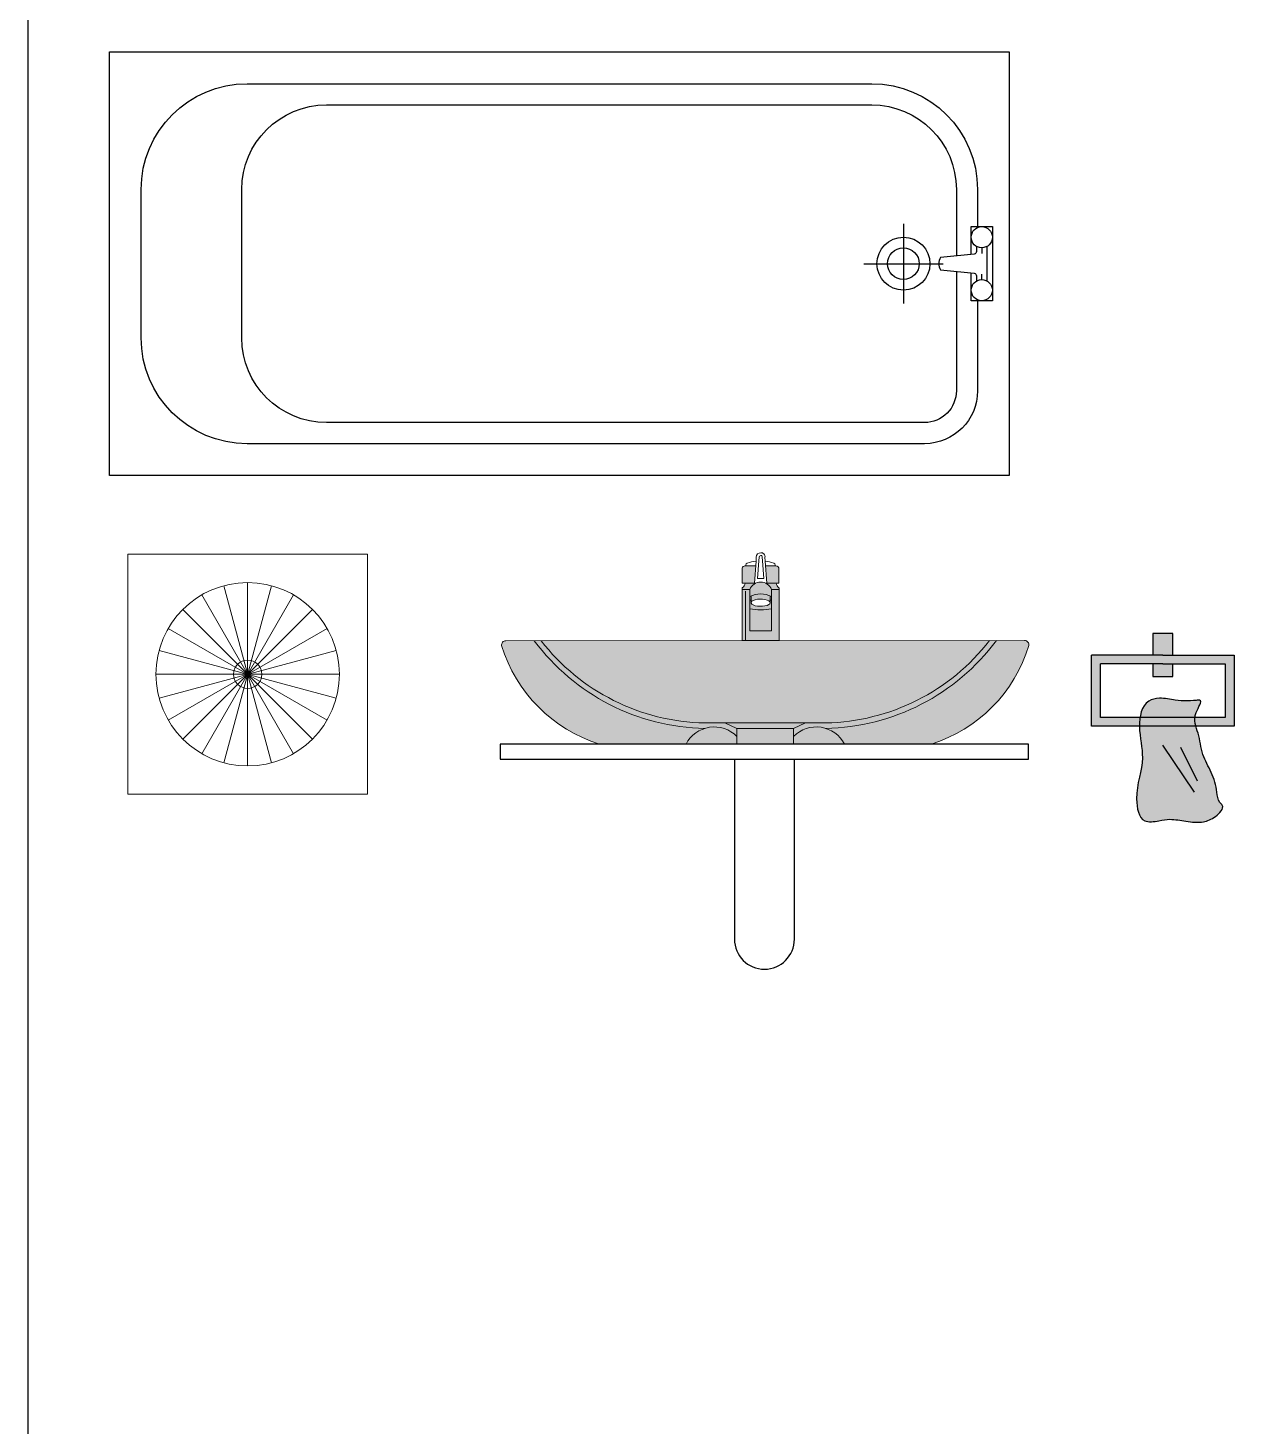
# Model space of a CAD drawing. Header units: inches. Extents: x -10949 to -5554, y -8625 to -6596.
# Drawn here: x -6131.8 to -6051.4, y -7713.1 to -7619.9 of the extents above; entities that cross this region are included whole.
import ezdxf

# ---------------------------------------------------------------- set-up
doc = ezdxf.new("R2010")
doc.units = ezdxf.units.IN
for name, color, linetype in [('.', 30, 'Continuous'), ('A-Flor-Pfix', 140, 'Continuous'), ('dwgmodels.com', 250, 'Continuous')]:
    doc.layers.add(name, color=color, linetype=linetype)
doc.layers.add('OUTLINE', color=7, linetype='Continuous', lineweight=5)
pattern_1 = [(0, (0, 0), (0, 6.985), [5.08, -1.905]), (90, (0, 0), (-6.985, 4.277078946022131e-16), [5.08, -1.905])]

# ---------------------------------------------------------------- blocks, each defined once
blk = doc.blocks.new('ERHER')
at = {"layer": 'A-Flor-Pfix', "color": 18, "linetype": 'Continuous', "true_color": 0x000000}
for p, q in [((4253.565321293563, 746.2546306231925), (4253.565321293563, 740.9605129761298)), ((4250.918262469991, 743.6075717996612), (4256.212380117063, 743.6075717996612))]:
    blk.add_line(p, q, dxfattribs=at)
blk.add_lwpolyline([(4200.624144822956, 729.4899247408398), (4200.624144822956, 757.7252188584825), (4260.624144822956, 757.7252188584825), (4260.624144822956, 729.4899247408398)], close=True, dxfattribs=at)
for points in [[(4202.741791881759, 738.6663953290764), (4202.741791881759, 748.5487482702459, -0.4142135623730932), (4209.800615411206, 755.6075717996566), (4251.447674234705, 755.6075717996566, -0.4142135623730971), (4258.506497764116, 748.5487482702459), (4258.506497764116, 746.0781600349512, -0.4142135623730989)], [(4209.447674234705, 738.6663953290764), (4209.447674234705, 748.5487482702459, -0.4142135623731034), (4215.094733058259, 754.1958070937726), (4251.447674234705, 754.1958070937726, -0.4142135623730877), (4257.094733058259, 748.5487482702459), (4257.094733058259, 744.1310027776475, -0.4142135623731033)], [(4258.43590952886, 744.7609656322869), (4258.43590952886, 744.4226671350633, -0.3858324810878963), (4258.276681101402, 744.2470408944205), (4256.040020561481, 744.0274560502265, 0.2703142702328672), (4256.040020561481, 743.1876875490958), (4258.276681101402, 742.9681027049064, -0.3858324810877332), (4258.43590952886, 742.7924764642545), (4258.43590952886, 742.4541779670354)], [(4258.43590952886, 744.7609656322869), (4258.43590952886, 744.4226671350633, -0.3858324810878963), (4258.276681101402, 744.2470408944205), (4256.040020561481, 744.0274560502265, 0.2703142702328672), (4256.040020561481, 743.1876875490958), (4258.276681101402, 742.9681027049064, -0.3858324810877332), (4258.43590952886, 742.7924764642545), (4258.43590952886, 742.4541779670354)], [(4257.094733058259, 743.0841408216656), (4257.094733058259, 735.1369835643666, -0.4142135623731033), (4254.977085999401, 733.0193365055452), (4215.094733058259, 733.0193365055452, -0.4142135623730877), (4209.447674234705, 738.6663953290764)], [(4258.506497764116, 741.1369835643666), (4258.506497764116, 735.1369835643666, -0.4142135623730989), (4254.977085999401, 731.6075717996612), (4209.800615411206, 731.6075717996612, -0.4142135623730916), (4202.741791881759, 738.6663953290764)]]:
    blk.add_lwpolyline(points, format="xyb", dxfattribs=at)
for points in [[(4258.082968352359, 744.2280230850296), (4258.082968352359, 746.0781600349512), (4258.788850705324, 746.0781600349512), (4259.494733058271, 746.0781600349512), (4259.494733058271, 743.6075717996612), (4259.494733058271, 741.1369835643666), (4258.788850705324, 741.1369835643666), (4258.082968352359, 741.1369835643666), (4258.082968352359, 742.9871205142973)], [(4258.082968352359, 744.2280230850296), (4258.082968352359, 746.0781600349512), (4258.788850705324, 746.0781600349512), (4259.494733058271, 746.0781600349512), (4259.494733058271, 743.6075717996612), (4259.494733058271, 741.1369835643666), (4258.788850705324, 741.1369835643666), (4258.082968352359, 741.1369835643666), (4258.082968352359, 742.9871205142973)], [(4259.14179188177, 742.4541779670354), (4259.14179188177, 744.7609656322869)], [(4259.14179188177, 742.4541779670354), (4259.14179188177, 744.7609656322869)], [(4258.788850705324, 744.6663953290719), (4258.788850705324, 744.2973233045798)], [(4258.788850705324, 744.6663953290719), (4258.788850705324, 744.2973233045798)], [(4258.788850705324, 742.5487482702459), (4258.788850705324, 742.9178202947335)], [(4258.788850705324, 742.5487482702459), (4258.788850705324, 742.9178202947335)]]:
    blk.add_lwpolyline(points, dxfattribs=at)
for centre, radius in [((4258.788850705324, 745.3722776820139), 0.7058823529410173), ((4258.788850705324, 745.3722776820139), 0.7058823529410173), ((4253.565321293563, 743.6075717996612), 1.764705882352543), ((4253.565321293563, 743.6075717996612), 1.058823529411526), ((4258.788850705324, 741.8428659173085), 0.7058823529410173), ((4258.788850705324, 741.8428659173085), 0.7058823529410173)]:
    blk.add_circle(centre, radius, dxfattribs=at)
blk = doc.blocks.new('dfghfdh')
at = {"layer": '.', "true_color": 0xf0b00f, "transparency": 33554687}
h = blk.add_hatch(color=40, dxfattribs=at)
h.dxf.hatch_style = 1
h.paths.add_polyline_path([(5013.550301124501, 22535.67162535501), (5009.550301124501, 22535.67162535501), (5005.550301124501, 22535.67162535501), (5005.550301124501, 22531.67162535501), (5013.550301124501, 22531.67162535501)])
h.paths.add_polyline_path([(5009.550301124501, 22535.17162535501), (5013.050301124501, 22535.17162535501), (5013.050301124501, 22532.17162535501), (5006.050301124501, 22532.171625355), (5006.050301124501, 22535.17162535501)], flags=16)
h.paths.add_polyline_path([(5010.113792070366, 22536.88449694149), (5008.986805126282, 22536.88449694149), (5008.986805126282, 22535.67162535501), (5009.550301124501, 22535.67162535501), (5010.113792070366, 22535.67162535501)])
h.paths.add_polyline_path([(5010.113792070366, 22535.17162535501), (5009.550301124501, 22535.17162535501), (5008.986805126282, 22535.17162535501), (5008.986805126282, 22534.45873100508), (5010.113792070366, 22534.45873100508)], flags=0)
h = blk.add_hatch(color=40, dxfattribs=at)
h.dxf.hatch_style = 1
h.paths.add_polyline_path([(5010.113792070366, 22535.17162535501), (5009.550301124501, 22535.17162535501), (5008.986805126282, 22535.17162535501), (5008.986805126282, 22534.45873100508), (5010.113792070366, 22534.45873100508)])
at = {"color": 18, "true_color": 0x000000}
for p, q in [((5009.550301124501, 22535.67162535501), (5005.550301124501, 22535.67162535501)), ((5005.550301124501, 22535.67162535501), (5005.550301124501, 22531.67162535501)), ((5009.550301124501, 22535.17162535501), (5006.050301124501, 22535.17162535501)), ((5006.050301124501, 22535.17162535501), (5006.050301124501, 22532.171625355)), ((5009.550301124501, 22535.67162535501), (5013.550301124501, 22535.67162535501)), ((5009.550301124501, 22535.17162535501), (5013.050301124501, 22535.17162535501)), ((5013.050301124501, 22532.171625355), (5013.050301124501, 22535.17162535501)), ((5013.550301124501, 22531.67162535501), (5013.550301124501, 22535.67162535501)), ((5006.050301124501, 22532.171625355), (5013.050301124501, 22532.17162535501)), ((5005.550301124501, 22531.67162535501), (5013.550301124501, 22531.67162535501))]:
    blk.add_line(p, q, dxfattribs=at)
for points in [[(5008.986805126282, 22535.67162535501), (5008.986805126282, 22536.88449694149), (5010.113792070366, 22536.88449694149), (5010.113792070366, 22535.67162535501)], [(5010.113792070366, 22535.17162535501), (5010.113792070366, 22534.45873100508), (5008.986805126282, 22534.45873100508), (5008.986805126282, 22535.17162535501)]]:
    blk.add_lwpolyline(points, dxfattribs=at)
blk = doc.blocks.new('rdtdryrt')
at = {"layer": '.', "transparency": 33554687}
h = blk.add_hatch(color=7, dxfattribs=at)
h.dxf.hatch_style = 1
edge = h.paths.add_edge_path()
edge.add_spline(control_points=[(4991.760243560748, 22528.40199996948), (4991.716235571981, 22528.40287244692), (4991.425581986323, 22528.40863478017), (4992.114683971997, 22527.48547710192), (4991.634245867199, 22526.67388730597), (4991.557282645823, 22525.52304967451), (4990.975998051937, 22524.56778297061), (4990.71001404423, 22523.71209983841), (4990.678863252657, 22523.05548584081), (4990.26518412625, 22522.71141190481), (4990.817952530429, 22522.14546706379), (4991.481239623966, 22521.88005204514), (4992.34529077933, 22521.9505822947), (4993.129406305439, 22522.12675058221), (4993.83158362977, 22521.9910251999), (4994.818140481604, 22521.83227527719), (4995.158504196483, 22523.63154539444), (4994.45713175564, 22525.1530764498), (4994.957834516046, 22526.85369618695), (4994.682675914122, 22528.33392325671), (4993.673312383491, 22528.55937958206), (4992.791413463514, 22528.32061308988), (4992.07296632089, 22528.36752961022), (4991.641433390767, 22528.39570986495)], knot_values=[0, 0, 0, 0, 0.1189765603209441, 0.7857883269549613, 1.895066677256084, 3.054108761537747, 4.10008526763424, 5.197283441190531, 5.758210479626556, 5.959023382707282, 6.650905228458795, 7.352689659660356, 8.278440842487136, 9.132893194262445, 9.72864670614021, 10.47416868921377, 11.70988070824832, 13.91455828976165, 15.59128318579285, 17.01319181306411, 17.59945888277218, 18.45391123449321, 19.73904912911479, 19.73904912911479, 19.73904912911479, 19.73904912911479], degree=3, periodic=0)
at = {"color": 18, "true_color": 0x000000}
for p, q in [((4993.609611426051, 22526.01953038031), (4991.92638845984, 22523.52272889128)), ((4991.742256363716, 22524.10086349806), (4992.636409396109, 22525.88817819765))]:
    blk.add_line(p, q, dxfattribs=at)
blk.add_spline([(4991.641433390766, 22528.39570986495), (4992.926571285388, 22528.39570986495), (4993.774809630508, 22528.4985715742), (4994.340459643085, 22528.34446401341), (4994.828480699951, 22527.00892682098), (4994.674642830424, 22525.33927407658), (4994.982791916736, 22523.15623780134), (4994.545892367291, 22522.00033859393), (4993.800370384219, 22522.00033859393), (4993.209632965306, 22522.07748487583), (4992.361394620129, 22521.97462316661), (4991.436000666559, 22521.94890773932), (4990.793668392907, 22522.23159243664), (4990.433451104538, 22522.82230725247), (4990.562201567671, 22522.97641481324), (4990.716512784456, 22523.51569877446), (4991.024661870826, 22524.56873627266), (4991.46156142027, 22525.51909706468), (4991.718588999159, 22526.64928084479), (4991.821778708581, 22527.75374919758), (4991.641433390766, 22528.39570986496), (4991.760243560747, 22528.40199996948)], degree=3, dxfattribs=at)
blk = doc.blocks.new('YY5')
at = {"true_color": 0xc7c8ca}
h = blk.add_hatch(dxfattribs=at)
h.set_pattern_fill('ANGLE', color=9)
h.set_pattern_definition(pattern_1)
h.paths.add_polyline_path([(-1859.642487475081, 704.2780352585988), (-1859.659903662569, 704.5440537511106, 0.4142135638380181), (-1859.961262066613, 704.8454121566614, 0.4750915465852333), (-1860.238658159414, 704.5424849440045), (-1860.255971637265, 704.2780352585988), (-1860.358939663625, 702.8046562630534), (-1860.303982458977, 702.8046562630534, -0.2401376567678492), (-1859.594476653278, 702.8046562630534), (-1859.539519448721, 702.8046562630534)])
h.paths.add_polyline_path([(-1859.73768250441, 703.1189723709844), (-1860.166789239599, 703.1189723709844), (-1860.064194345845, 704.2927789711155), (-1860.0468932154, 704.542393748944, -0.596401771601865), (-1859.961262066613, 704.6536348652347, -0.4142135623730957), (-1859.851680953996, 704.5440537526179), (-1859.8342647665, 704.2927789711155)], flags=16)
h.paths.add_polyline_path([(-1859.052340827863, 704.1448605161991, 0.05658871760532752), (-1859.642536498954, 704.2787840594943), (-1859.642487475081, 704.2780352585988), (-1859.620299651487, 703.9605476423419), (-1858.953459701674, 703.9605476423419), (-1858.953459701674, 704.005560696109, 0.3188407789894711)])
h.paths.add_polyline_path([(-1860.278159460858, 703.9605476423419), (-1860.920934389733, 703.9605476423419), (-1860.970121256937, 703.9605476423419, 0.4142135623730951), (-1861.166868725752, 703.7638001735269), (-1861.166868725843, 702.8046562630534), (-1860.988138020402, 702.8046562630534), (-1860.976105509841, 702.8046562630534), (-1860.358939663625, 702.8046562630534)])
h.paths.add_polyline_path([(-1859.80692836094, 703.9605476423419), (-1860.093232551861, 703.9605476423419), (-1860.166789239599, 703.1189723709844), (-1859.73768250441, 703.1189723709844)], flags=0)
h.paths.add_polyline_path([(-1860.256114484316, 704.2759912469623, 0.05430589399828516), (-1860.822053263572, 704.144860516018, 0.3188407787352452), (-1860.920934389824, 704.005560696109), (-1860.920934389733, 703.9605476423419), (-1860.278159460858, 703.9605476423419)])
h.paths.add_polyline_path([(-1859.83428652461, 704.2930434069696, 0.00959450305220591), (-1859.937197045749, 704.2950183393892, 0.01184815826980783), (-1860.064261823298, 704.2920069494639), (-1860.093232551861, 703.9605476423419), (-1859.80692836094, 703.9605476423419)], flags=0)
h = blk.add_hatch(dxfattribs=at)
h.set_pattern_fill('ANGLE', color=9)
h.set_pattern_definition(pattern_1)
h.paths.add_polyline_path([(-1858.717681725969, 703.826196685556, 0.3225573074183268), (-1858.90427283447, 703.9605476423419), (-1858.953459701674, 703.9605476423419), (-1859.620299651487, 703.9605476423419), (-1859.539519448721, 702.8046562630534), (-1858.922353602505, 702.8046562630534), (-1858.707525365655, 702.8046562630534)])
h = blk.add_hatch(dxfattribs=at)
h.set_pattern_fill('ANGLE', color=9)
h.set_pattern_definition(pattern_1)
h.paths.add_polyline_path([(-1858.719557876124, 702.3983922901664), (-1858.830228327241, 702.3983922901664), (-1859.223723264872, 702.3983922901664), (-1859.223723264872, 699.6280301683554), (-1860.674735847474, 699.6280301683554), (-1860.674735847474, 702.3983922901664), (-1861.178901236221, 702.3983922901664), (-1861.178901236221, 698.9807330560587), (-1858.719557876124, 698.9799050195045)])
h.paths.add_polyline_path([(-1858.922353602466, 702.8046562630534), (-1858.934386112974, 702.8046562630534), (-1859.594476653278, 702.8046562630534, -0.1818234818247197), (-1859.223723264809, 702.3983922901664), (-1858.830228327241, 702.3983922901664), (-1858.719557876124, 702.3983922901664), (-1858.71955787607, 702.4888255701228, 0.2497289786340788), (-1858.726080932379, 702.5010713433682, -0.2052993842215004)])
h.paths.add_polyline_path([(-1860.303982458977, 702.8046562630534), (-1860.97610550988, 702.8046562630534, -0.2052993842488782), (-1861.172378179904, 702.5010713432748, 0.2497289775558368), (-1861.178901236276, 702.4888255701228), (-1861.178901236221, 702.3983922901664), (-1860.674735847445, 702.3983922901664, -0.1818234818247197)])
h.paths.add_polyline_path([(-1859.223723264872, 701.7058278184174, -0.01639121819609175), (-1859.318034065314, 701.6597288689486), (-1859.318034065314, 701.5108559250826), (-1859.323913054177, 701.4776782348308), (-1859.370289918462, 701.413783493015), (-1859.459604087271, 701.3570881688752), (-1859.585231537229, 701.3117970961289), (-1859.737855055041, 701.281269305802), (-1859.906155252571, 701.2677689045659), (-1860.077650074209, 701.2722971560213), (-1860.239620533421, 701.2945182194394), (-1860.380054022396, 701.3327840613402), (-1860.488535231678, 701.3842566789759), (-1860.557018606039, 701.4451185827869), (-1860.580425047031, 701.5108559250826), (-1860.580425047031, 701.6597288689486, -0.01639121819609179), (-1860.674735847474, 701.7058278184174), (-1860.674735847474, 701.1066110975343, 0.1013955554709312), (-1859.223723264872, 701.1066110975155)], flags=17)
h.paths.add_polyline_path([(-1859.223723264872, 702.3983922903224, 0.6773938552425238), (-1860.674735847474, 702.3983922900935), (-1860.674735847474, 701.9139556735453, -0.1185726909845305), (-1859.949229556173, 702.1002764714706, -0.1185726909845346), (-1859.223723264872, 701.9139556735453)])
h = blk.add_hatch(dxfattribs=at)
h.set_pattern_fill('ANGLE', color=9)
h.set_pattern_definition(pattern_1)
h.paths.add_polyline_path([(-1859.949229556173, 702.1002764714706, 0.1019832631306679), (-1860.580425047031, 701.9600546230142), (-1860.580425047031, 701.5108559250826), (-1860.557018606039, 701.5765932670118), (-1860.488535231678, 701.6374551711892), (-1860.380054022396, 701.6889277884585), (-1860.239620533421, 701.7271936299929), (-1860.077650074209, 701.7494146941439), (-1859.906155252571, 701.753942945233), (-1859.737855055041, 701.7404425443633), (-1859.585231537229, 701.7099147540364), (-1859.459604087271, 701.66462368129), (-1859.370289918462, 701.6079283567838), (-1859.323913054177, 701.5440336149679), (-1859.323913054177, 701.4776782348308), (-1859.370289918462, 701.413783493015), (-1859.459604087271, 701.3570881688752), (-1859.585231537229, 701.3117970961289), (-1859.737855055041, 701.281269305802), (-1859.906155252571, 701.2677689045659), (-1860.077650074209, 701.2722971560213), (-1860.239620533421, 701.2945182194394), (-1860.380054022396, 701.3327840613402), (-1860.488535231678, 701.3842566789759), (-1860.557018606039, 701.4451185827869), (-1860.580425047031, 701.5108559250826), (-1860.580425047031, 701.6597288689486, -0.01639121819609181), (-1860.674735847474, 701.7058278184174), (-1860.674735847474, 701.1066110975343, 0.1013955554709312), (-1859.223723264872, 701.1066110975155), (-1859.223723264872, 701.7058278184174, -0.01639121819609175), (-1859.318034065314, 701.6597288689486), (-1859.318034065314, 701.9600546230142, 0.1019832631306698)])
h = blk.add_hatch(dxfattribs=at)
h.set_pattern_fill('ANGLE', color=9)
h.set_pattern_definition(pattern_1)
h.paths.add_polyline_path([(-1859.223723264872, 701.9139556735453, 0.01639121819611743), (-1859.318034065314, 701.9600546230142), (-1859.318034065314, 701.6597288689486, 0.01639121819609176), (-1859.223723264872, 701.7058278184174)])
h.paths.add_polyline_path([(-1860.580425047031, 701.9600546230142, 0.01639121819611744), (-1860.674735847474, 701.9139556735453), (-1860.674735847474, 701.7058278184174, 0.01639121819609175), (-1860.580425047031, 701.6597288689486)])
h = blk.add_hatch(dxfattribs=at)
h.set_pattern_fill('ANGLE', color=9)
h.set_pattern_definition(pattern_1)
h.paths.add_polyline_path([(-1859.223723264872, 701.1066110975155, -0.1013955554709313), (-1860.674735847474, 701.1066110975343), (-1860.674735847474, 699.6280301683554), (-1859.223723264872, 699.6280301683554)])
at = {"true_color": 0x7aafdf}
h = blk.add_hatch(dxfattribs=at)
h.set_pattern_fill('ANGLE', color=143)
h.set_pattern_definition(pattern_1)
h.paths.add_polyline_path([(-1859.323913054177, 701.5440336149679), (-1859.370289918462, 701.6079283567838), (-1859.459604087271, 701.66462368129), (-1859.585231537229, 701.7099147540364), (-1859.737855055041, 701.7404425443633), (-1859.906155252571, 701.753942945233), (-1860.077650074209, 701.7494146941439), (-1860.239620533421, 701.7271936299929), (-1860.380054022396, 701.6889277884585), (-1860.488535231678, 701.6374551711892), (-1860.557018606039, 701.5765932670118), (-1860.580425047031, 701.5108559250826), (-1860.557018606039, 701.4451185827869), (-1860.488535231678, 701.3842566789759), (-1860.380054022396, 701.3327840613402), (-1860.239620533421, 701.2945182194394), (-1860.077650074209, 701.2722971560213), (-1859.906155252571, 701.2677689045659), (-1859.737855055041, 701.281269305802), (-1859.585231537229, 701.3117970961289), (-1859.459604087271, 701.3570881688752), (-1859.370289918462, 701.413783493015), (-1859.323913054177, 701.4776782348308)])
at = {"color": 18, "true_color": 0x000000}
for p, q in [((-1861.166868725843, 703.7638001735269), (-1861.166868725843, 702.8046562630534)), ((-1860.970121256937, 703.9605476423419), (-1860.920934389733, 703.9605476423419)), ((-1860.920934389733, 703.9605476423419), (-1860.920934389733, 704.005560696109)), ((-1860.920934389733, 703.9605476423419), (-1860.278159460873, 703.9605476423419)), ((-1860.358939663625, 702.8046562630534), (-1860.255971637265, 704.2780352585988)), ((-1860.255971637265, 704.2780352585988), (-1860.238555449769, 704.5440537526179)), ((-1860.166789239599, 703.1189723709844), (-1860.064194345845, 704.2927789711155)), ((-1860.064194345845, 704.2927789711155), (-1860.04677815835, 704.5440537526179)), ((-1859.8342647665, 704.2927789711155), (-1859.851680953996, 704.5440537526179)), ((-1859.73768250441, 703.1189723709844), (-1859.8342647665, 704.2927789711155)), ((-1859.642487475081, 704.2780352585988), (-1859.659903662668, 704.5440537526179)), ((-1859.539519448721, 702.8046562630534), (-1859.642487475081, 704.2780352585988)), ((-1859.620299651487, 703.9605476423419), (-1858.953459701674, 703.9605476423419)), ((-1858.953459701674, 703.9605476423419), (-1858.953459701674, 704.005560696109)), ((-1858.953459701674, 703.9605476423419), (-1858.90427283447, 703.9605476423419)), ((-1858.717681725969, 703.826196685556), (-1858.707525365655, 702.8046562630534)), ((-1861.166868725843, 702.8046562630534), (-1860.976105509841, 702.8046562630534)), ((-1861.166868725843, 702.8046562630534), (-1860.988138020402, 702.8046562630534)), ((-1860.988138020402, 702.8046562630534), (-1860.303982459163, 702.8046562630534)), ((-1859.73768250441, 703.1189723709844), (-1860.166789239599, 703.1189723709844)), ((-1859.594476653182, 702.8046562630534), (-1858.922353602505, 702.8046562630534)), ((-1858.934386112974, 702.8046562630534), (-1858.707525365655, 702.8046562630534)), ((-1858.922353602505, 702.8046562630534), (-1858.707525365655, 702.8046562630534)), ((-1861.178901236221, 702.4888255701227), (-1861.178901236221, 702.3983922901664)), ((-1860.674735847474, 702.3983922901664), (-1861.178901236221, 702.3983922901664)), ((-1861.178901236221, 702.3983922901664), (-1861.178901236221, 698.9799050195045)), ((-1860.674735847474, 702.3983922901664), (-1860.674735847474, 699.6280301683554)), ((-1860.580425047031, 701.5108559250826), (-1860.580425047031, 701.9600546229985)), ((-1859.318034065314, 701.5108559250826), (-1859.318034065314, 701.9600546229985)), ((-1859.223723264872, 702.3983922901664), (-1859.223723264872, 699.6280301683554)), ((-1858.719557876124, 702.3983922901664), (-1859.223723264872, 702.3983922901664)), ((-1858.830228327241, 702.3983922901664), (-1858.719557876124, 702.3983922901664)), ((-1858.719557876124, 702.4888255701227), (-1858.719557876124, 702.3983922901664)), ((-1858.719557876124, 702.3983922901664), (-1858.719557876124, 698.9799050195045)), ((-1860.674735847474, 701.2672008885116), (-1860.674735847474, 701.7545109616535)), ((-1859.223723264872, 699.6280301683554), (-1860.674735847474, 699.6280301683554))]:
    blk.add_line(p, q, dxfattribs=at)
blk.add_line((-1858.719557876124, 698.9799050195045), (-1861.178901236221, 698.9807330560587))
blk.add_polyline3d([(-1860.580425047031, 701.5108559250826, 0), (-1860.557018606039, 701.4451185827869, 0), (-1860.488535231678, 701.3842566789759, 0), (-1860.380054022396, 701.3327840613402, 0), (-1860.239620533421, 701.2945182194394, 0), (-1860.077650074209, 701.2722971560213, 0), (-1859.906155252571, 701.2677689045659, 0), (-1859.737855055041, 701.281269305802, 0), (-1859.585231537229, 701.3117970961289, 0), (-1859.459604087271, 701.3570881688752, 0), (-1859.370289918462, 701.413783493015, 0), (-1859.323913054177, 701.4776782348308, 0), (-1859.323913054177, 701.5440336149679, 0), (-1859.370289918462, 701.6079283567838, 0), (-1859.459604087271, 701.66462368129, 0), (-1859.585231537229, 701.7099147540364, 0), (-1859.737855055041, 701.7404425443633, 0), (-1859.906155252571, 701.753942945233, 0), (-1860.077650074209, 701.7494146941439, 0), (-1860.239620533421, 701.7271936299929, 0), (-1860.380054022396, 701.6889277884585, 0), (-1860.488535231678, 701.6374551711892, 0), (-1860.557018606039, 701.5765932670118, 0), (-1860.580425047031, 701.5108559250826, 0)], dxfattribs=at)
for centre, radius, start, end in [((-1859.976534999425, 704.580925874151), 0.2649268882405655, 86.69508807395945, 188.343078460318), ((-1859.974033632628, 704.5748870405047), 0.07977676853687257, 80.78780477718902, 204.0355055744018), ((-1859.961262066613, 704.5440537526179), 0.3013584040435269, 0, 90), ((-1860.970121256937, 703.7638001735269), 0.1967474688150666, 90, 180), ((-1860.773373788213, 704.005560696109), 0.1475606016112999, 109.2623904893577, 180), ((-1859.937197045749, 701.6127808072933), 2.682237532095929, 96.82860972436829, 109.2623904893577), ((-1859.961262066613, 704.5440537526179), 0.1095811126168776, 0, 90), ((-1859.937197045749, 701.6127808072933), 2.682237532095929, 70.7376095106423, 83.6929711358343), ((-1859.101020303285, 704.005560696109), 0.1475606016112999, 0, 70.7376095106423), ((-1858.90427283447, 703.7638001735269), 0.1967474688150666, 18.49005815546298, 90), ((-1861.428346014583, 702.8817980036972), 0.4587726258653878, 303.9134898791067, 350.3198374893348), ((-1859.949229556127, 702.1086061453077), 0.7812396485676532, 21.773057050751, 158.226942949249), ((-1858.470113097763, 702.8817980036972), 0.4587726258653878, 189.6801625106652, 236.0865101208933), ((-1861.164145176115, 702.4888255701227), 0.01475606016112999, 123.9134898791067, 180), ((-1859.924664968077, 700.4989567274708), 1.601508145939893, 90.87886060322751, 117.9274284694488), ((-1859.973794144269, 700.4989567274708), 1.601508145939893, 62.07257153055119, 89.12113939677249), ((-1858.734313936231, 702.4888255701227), 0.01475606016112999, 0, 56.08651012089329), ((-1859.924664968077, 703.1208267644919), 1.601508145939893, 242.0725715305512, 245.8288256482427), ((-1859.949229556127, 704.6474335488671), 3.614385564746275, 258.4205001745883, 281.5794998254117), ((-1859.973794144269, 703.1208267644919), 1.601508145939893, 294.1711743517573, 297.9274284694488)]:
    blk.add_arc(centre, radius, start, end, dxfattribs=at)
blk = doc.blocks.new('y5y5')
at = {"true_color": 0x636466}
h = blk.add_hatch(dxfattribs=at)
h.set_pattern_fill('ANGLE', color=251)
h.set_pattern_definition(pattern_1)
h.paths.add_polyline_path([(-1859.8342647665, 704.2927789711155), (-1859.851680953996, 704.5440537526179, 0.4142135623730933), (-1859.961262066613, 704.6536348652347, 0.5964017716018684), (-1860.0468932154, 704.542393748944), (-1860.064194345845, 704.2927789711155), (-1860.166789239599, 703.1189723709844), (-1859.73768250441, 703.1189723709844)])
at = {"true_color": 0xf8f8f6}
h = blk.add_hatch(color=7, dxfattribs=at)
h.dxf.hatch_style = 1
h.paths.add_polyline_path([(-1858.719557876124, 702.3983922901664), (-1859.223723264872, 702.3983922901664), (-1859.223723264872, 699.6280301683554), (-1860.674735847474, 699.6280301683554), (-1860.674735847474, 702.3983922901664), (-1861.178901236221, 702.3983922901664), (-1861.178901236221, 698.9807330560587), (-1858.719557876124, 698.9799050195045)])
h.paths.add_polyline_path([(-1858.717681725969, 703.826196685556, 0.3225573074183268), (-1858.90427283447, 703.9605476423419), (-1858.953459701674, 703.9605476423419), (-1859.620299651487, 703.9605476423419), (-1859.539519448721, 702.8046562630534), (-1858.922353602505, 702.8046562630534), (-1858.707525365655, 702.8046562630534)])
h.paths.add_polyline_path([(-1860.278159460858, 703.9605476423419), (-1860.920934389733, 703.9605476423419), (-1860.970121256937, 703.9605476423419, 0.4142135623730951), (-1861.166868725752, 703.7638001735268), (-1861.166868725843, 702.8046562630534), (-1860.976105509841, 702.8046562630534), (-1860.358939663625, 702.8046562630534)])
h = blk.add_hatch()
h.set_pattern_fill('ANGLE')
h.set_pattern_definition(pattern_1)
h.paths.add_polyline_path([(-1859.642536498954, 704.2787840594943), (-1859.642487475081, 704.2780352585988), (-1859.620299651487, 703.9605476423419), (-1858.953459701674, 703.9605476423419), (-1858.953459701674, 704.005560696109, 0.3188407789894704), (-1859.052340827863, 704.1448605161991, 0.05658871760532751)])
h.paths.add_polyline_path([(-1860.256114484316, 704.2759912469623, 0.05430589399828516), (-1860.822053263572, 704.144860516018, 0.3188407787352452), (-1860.920934389824, 704.005560696109), (-1860.920934389733, 703.9605476423419), (-1860.278159460858, 703.9605476423419)])
h = blk.add_hatch(color=7, dxfattribs=at)
h.dxf.hatch_style = 1
h.paths.add_polyline_path([(-1858.719557876124, 702.3983922901664), (-1859.223723264809, 702.3983922901664, 0.6773938552843203), (-1860.674735847445, 702.3983922901664), (-1861.178901236221, 702.3983922901664), (-1861.178901236221, 698.9807330560587), (-1858.719557876124, 698.9799050195045)])
h.paths.add_polyline_path([(-1860.077650074209, 701.7494146941439), (-1859.906155252571, 701.753942945233), (-1859.737855055041, 701.7404425443633), (-1859.585231537229, 701.7099147540364), (-1859.459604087271, 701.66462368129), (-1859.370289918462, 701.6079283567838), (-1859.323913054177, 701.5440336149679), (-1859.323913054177, 701.4776782348308), (-1859.370289918462, 701.413783493015), (-1859.459604087271, 701.3570881688752), (-1859.585231537229, 701.3117970961289), (-1859.737855055041, 701.281269305802), (-1859.906155252571, 701.2677689045659), (-1860.077650074209, 701.2722971560213), (-1860.239620533421, 701.2945182194394), (-1860.380054022396, 701.3327840613402), (-1860.488535231678, 701.3842566789759), (-1860.557018606039, 701.4451185827869), (-1860.580425047031, 701.5108559250826), (-1860.557018606039, 701.5765932670118), (-1860.488535231678, 701.6374551711892), (-1860.380054022396, 701.6889277884585), (-1860.239620533421, 701.7271936299929)], flags=16)
h = blk.add_hatch(color=7, dxfattribs=at)
h.dxf.hatch_style = 1
h.paths.add_polyline_path([(-1858.922353602466, 702.8046562630534), (-1859.594476653278, 702.8046562630534, -0.1818234818247196), (-1859.223723264809, 702.3983922901664), (-1858.719557876124, 702.3983922901664), (-1858.71955787607, 702.4888255701228, 0.2497289786340794), (-1858.726080932379, 702.5010713433682, -0.2052993842215004)])
h.paths.add_polyline_path([(-1860.303982458977, 702.8046562630534), (-1860.97610550988, 702.8046562630534, -0.2052993842488782), (-1861.172378179904, 702.5010713432748, 0.2497289775558359), (-1861.178901236276, 702.4888255701228), (-1861.178901236221, 702.3983922901664), (-1860.674735847445, 702.3983922901664, -0.1818234818247197)])
at = {"true_color": 0xadddf7}
h = blk.add_hatch(dxfattribs=at)
h.set_pattern_fill('ANGLE', color=141)
h.set_pattern_definition(pattern_1)
h.paths.add_polyline_path([(-1859.323913054177, 701.5440336149679), (-1859.370289918462, 701.6079283567838), (-1859.459604087271, 701.66462368129), (-1859.585231537229, 701.7099147540364), (-1859.737855055041, 701.7404425443633), (-1859.906155252571, 701.753942945233), (-1860.077650074209, 701.7494146941439), (-1860.239620533421, 701.7271936299929), (-1860.380054022396, 701.6889277884585), (-1860.488535231678, 701.6374551711892), (-1860.557018606039, 701.5765932670118), (-1860.580425047031, 701.5108559250826), (-1860.557018606039, 701.4451185827869), (-1860.488535231678, 701.3842566789759), (-1860.380054022396, 701.3327840613402), (-1860.239620533421, 701.2945182194394), (-1860.077650074209, 701.2722971560213), (-1859.906155252571, 701.2677689045659), (-1859.737855055041, 701.281269305802), (-1859.585231537229, 701.3117970961289), (-1859.459604087271, 701.3570881688752), (-1859.370289918462, 701.413783493015), (-1859.323913054177, 701.4776782348308)])
at = {"true_color": 0xf8f8f6}
h = blk.add_hatch(color=7, dxfattribs=at)
h.dxf.hatch_style = 1
edge = h.paths.add_edge_path()
edge.add_line((-1875.670161333098, 698.9856121198247), (-1877.548738067597, 698.9862446180075))
edge.add_arc((-1877.548738067597, 698.695319838972), 0.2909247790355494, 90, 186.6497480122819)
edge.add_arc((-1868.323709834901, 701.560972371838), 9.945968937223727, 196.9483316276272, 251.5688589944916)
edge.add_arc((-1868.323709834255, 701.5609723738454), 9.945968939332323, 251.5688589946186, 252.484804792136)
edge.add_line((-1871.317035923083, 692.0761267204831), (-1865.539225076289, 692.0756050785835))
edge.add_arc((-1863.653027606306, 691.1042060465006), 2.12164016159734, 107.1631084750718, 152.7513564692017, ccw=False)
edge.add_arc((-1864.015767886683, 707.6531120712051), 14.5241330898273, 216.6385853500288, 268.9610990050063, ccw=False)
at = {"true_color": 0xeaeaeb}
h = blk.add_hatch(color=254, dxfattribs=at)
h.dxf.hatch_style = 1
h.paths.add_polyline_path([(-1844.851944498354, 698.9752359314127), (-1845.30860734205, 698.9753896852699, -0.2266592127884544), (-1856.220965805801, 693.4953571750389), (-1857.570431067147, 693.4953571750389), (-1858.366179820214, 693.1317012012446), (-1858.366179820214, 692.5998185338782, -0.2789183185884859), (-1856.235273201826, 693.1313665253831, 0.2321162475733865)])
h.paths.add_polyline_path([(-1862.943950700732, 693.4953571750389), (-1864.293415962087, 693.4953571750389, -0.2268956476491794), (-1875.213575343875, 698.9854583918438), (-1875.670161333098, 698.9856121198247, 0.2323509107070786), (-1864.279108566055, 693.131366525383, -0.2789183185870224), (-1862.148201947674, 692.5998185338866), (-1862.148201947674, 693.1317012012446)])
at = {"true_color": 0xf8f8f6}
h = blk.add_hatch(color=7, dxfattribs=at)
h.dxf.hatch_style = 1
h.paths.add_polyline_path([(-1845.30860734205, 698.9753896852699), (-1875.213575343875, 698.9854583918438, 0.2268956476491779), (-1864.293415962088, 693.4953571750389), (-1860.257190883944, 693.4953571750389), (-1856.220965805801, 693.4953571750389, 0.226659212788456)])
h = blk.add_hatch(color=7, dxfattribs=at)
h.dxf.hatch_style = 1
edge = h.paths.add_edge_path()
edge.add_arc((-1842.969167405094, 698.6841948683772), 0.2909247790357934, 353.3502519876788, 446.5622715788655)
edge.add_line((-1842.951722482763, 698.9745961454782), (-1844.851944498354, 698.9752359314127))
edge.add_arc((-1856.498613881205, 707.653112071205), 14.52413308982713, 271.03890099502416, 323.31038592493, ccw=False)
edge.add_arc((-1856.861354161574, 691.1042060465006), 2.12164016159727, 27.24864353079829, 72.83689152494082, ccw=False)
edge.add_line((-1854.975156691591, 692.0756050785835), (-1849.198947284699, 692.0761267204831))
edge.add_arc((-1852.190499830243, 701.5613479401857), 9.945793493706097, 287.5048007174934, 288.4106744441632)
edge.add_arc((-1852.19049982977, 701.5613479387139), 9.945793492160345, 288.4106744442572, 342.9820869962536)
h = blk.add_hatch(color=7, dxfattribs=at)
h.dxf.hatch_style = 1
h.paths.add_polyline_path([(-1858.366179820214, 693.1317012012446), (-1860.257190883944, 693.1317012012446), (-1862.148201947674, 693.1317012012446), (-1862.148201947674, 692.0756050785835), (-1858.366179820214, 692.0756050785835)])
h.paths.add_polyline_path([(-1857.570431067147, 693.4953571750389), (-1860.257190883944, 693.4953571750389), (-1862.943950700732, 693.4953571750389), (-1862.148201947674, 693.1317012012446), (-1860.257190883944, 693.1317012012446), (-1858.366179820214, 693.1317012012446)])
at = {"true_color": 0xeaeaeb}
h = blk.add_hatch(color=254, dxfattribs=at)
h.dxf.hatch_style = 1
h.paths.add_polyline_path([(-1862.148201947674, 692.5998185338866, 0.5091258853118577), (-1865.539225076289, 692.0756050785835), (-1862.148201947674, 692.0756050785835)])
h.paths.add_polyline_path([(-1858.366179820214, 692.5998185338782), (-1858.366179820214, 692.0756050785835), (-1854.975156691591, 692.0756050785835, 0.5091258853136285)])
for p, q in [((-1877.548738067597, 698.9862446180075), (-1842.951722482764, 698.9745961454782)), ((-1871.317035923083, 692.0761267204831), (-1849.198947284699, 692.0761267204831)), ((-1871.317035923083, 692.0761267204831), (-1849.198947284699, 692.0761267204832))]:
    blk.add_line(p, q)
at = {"color": 18, "true_color": 0x000000}
for p, q in [((-1864.293415962125, 693.4953571750389), (-1860.257190883944, 693.4953571750389)), ((-1862.943950700732, 693.4953571750389), (-1862.148201947674, 693.1317012012446)), ((-1856.220965805754, 693.4953571750389), (-1860.257190883944, 693.4953571750389)), ((-1857.570431067147, 693.4953571750389), (-1858.366179820214, 693.1317012012446)), ((-1862.148201947674, 693.1317012012446), (-1862.148201947674, 692.0756050785835)), ((-1862.148201947674, 693.1317012012446), (-1860.257190883944, 693.1317012012446)), ((-1858.366179820214, 693.1317012012446), (-1860.257190883944, 693.1317012012446)), ((-1858.366179820214, 693.1317012012446), (-1858.366179820214, 692.0756050785835))]:
    blk.add_line(p, q, dxfattribs=at)
for centre, radius, start, end in [((-1877.548738067597, 698.695319838972), 0.2909247790355494, 90, 186.6497480122322), ((-1868.323709834901, 701.560972371838), 9.945968937223693, 196.9483316276265, 252.4848047922028), ((-1864.015767886683, 707.6531120712052), 14.52413308982741, 216.6385853500291, 268.9610990011669), ((-1864.015767886683, 707.6531120712052), 14.16047711603317, 217.7416331934862, 268.8765150864477), ((-1856.498613881205, 707.6531120712052), 14.52413308982741, 271.0389009988331, 323.3103859249295), ((-1856.498613881205, 707.6531120712052), 14.16047711603317, 271.1234849135522, 322.2068303453797), ((-1852.190499829771, 701.5613479387147), 9.945793492161311, 287.5048007174502, 342.982086996252), ((-1842.969167405094, 698.6841948683773), 0.2909247790357276, 353.35025198779, 86.56227157886423), ((-1863.653027606306, 691.1042060465006), 2.121640161597214, 44.82406763940038, 152.7513564690758), ((-1856.861354161574, 691.1042060465006), 2.121640161597214, 27.24864353092423, 135.1759323605996)]:
    blk.add_arc(centre, radius, start, end, dxfattribs=at)
at = {"color": 7, "true_color": 0xf8f8f6}
blk.add_blockref('YY5', (0, 0), dxfattribs=at)
blk = doc.blocks.new('KKU')
at = {"layer": 'dwgmodels.com', "lineweight": 0, "true_color": 0xf1ece4}
h = blk.add_hatch(color=7, dxfattribs=at)
h.dxf.hatch_style = 1
h.paths.add_polyline_path([(45769.54282472028, 44312.76206886786), (45769.03865933153, 44312.76206886786), (45769.03865933153, 44309.99170674605), (45767.58764674893, 44309.99170674605), (45767.58764674893, 44312.76206886786), (45767.08348136018, 44312.76206886786), (45767.08348136018, 44309.34440963375), (45769.54282472028, 44309.3435815972)])
at = {"lineweight": 0}
blk.add_blockref('y5y5', (47628.26238259641, 43610.36367657769, 1.102764133773254e-05), dxfattribs=at)

msp = doc.modelspace()

# ---------------------------------------------------------------- linework, layer by layer
msp.add_line((-6131.784289060077, -7553.267642323925), (-6131.784289060077, -8591.052772867879))
at = {"color": 18, "lineweight": 0, "true_color": 0x000000}
for p, q in [((-6109.135787138104, -7654.99656582753), (-6125.135787138104, -7654.99656582753)), ((-6125.135787138104, -7654.99656582753), (-6125.135787138104, -7670.99656582753)), ((-6109.135787138104, -7670.99656582753), (-6109.135787138104, -7654.99656582753)), ((-6125.135787138104, -7670.99656582753), (-6109.135787138104, -7670.99656582753))]:
    msp.add_line(p, q, dxfattribs=at)
at = {"color": 250, "lineweight": 0}
for p, q in [((-6117.135787137784, -7669.109784713627), (-6117.135787137784, -7656.883346940348)), ((-6120.1923965811, -7668.290768681717), (-6114.079177694461, -7657.702362972265)), ((-6114.079177694468, -7668.290768681713), (-6120.1923965811, -7657.702362972262)), ((-6118.718004612521, -7668.901481831353), (-6115.553569663032, -7657.091649822626)), ((-6115.55356966304, -7668.901481831349), (-6118.718004612529, -7657.091649822622)), ((-6112.813088608156, -7658.673867297374), (-6121.458485667397, -7667.319264356619)), ((-6112.813088608171, -7667.319264356608), (-6121.458485667405, -7658.673867297367)), ((-6111.841584283058, -7659.939956383679), (-6122.429989992503, -7666.053175270318)), ((-6111.841584283065, -7666.053175270318), (-6122.429989992517, -7659.939956383675)), ((-6111.230871133419, -7661.414348352261), (-6123.040703142149, -7664.578783301743)), ((-6111.230871133426, -7664.578783301736), (-6123.040703142149, -7661.41434835225)), ((-6111.022568251145, -7662.996565826998), (-6123.249006024424, -7662.996565826998))]:
    msp.add_line(p, q, dxfattribs=at)
msp.add_lwpolyline([(-6100.28974883198, -7668.657902758176), (-6065.07081911651, -7668.657902758176), (-6065.07081911651, -7667.657902758176), (-6100.28974883198, -7667.657902758176)], close=True)
msp.add_lwpolyline([(-6084.680283974245, -7668.657902758176), (-6084.680283974245, -7680.657902758176, 0.9999999999999999), (-6080.680283974245, -7680.657902758176), (-6080.680283974245, -7668.657902758176)], format="xyb")
at = {"color": 18, "lineweight": 0, "true_color": 0x000000}
msp.add_circle((-6117.135787137784, -7662.996565826988), 6.113218886639515, dxfattribs=at)
msp.add_circle((-6117.135787137784, -7662.996565826988), 6.113218886639515, dxfattribs=at)
at = {"color": 250, "lineweight": 0}
msp.add_circle((-6117.135787137784, -7662.996565826998), 0.943926390082197, dxfattribs=at)

# ---------------------------------------------------------------- block references
msp.add_blockref('ERHER', (-10326.97739087518, -8379.230610953027))
at = {"color": 18, "lineweight": 0, "true_color": 0x000000}
for name, p, xscale, yscale, zscale in [('dfghfdh', (-105.4445923201038, -34431.07524471735), -1.18786621057052, 1.18786621057052, 1.18786621057052), ('rdtdryrt', (218.0578827132795, -35970.43350872372), -1.256445686076767, 1.256445686076767, 1.256445686076767)]:
    msp.add_blockref(name, p, dxfattribs=dict(at, xscale=xscale, yscale=yscale, zscale=zscale))
at = {"layer": 'OUTLINE', "color": 18, "lineweight": 0, "true_color": 0x000000, "xscale": -1}
msp.add_blockref('KKU', (39685.38032011429, -51970.09770605635, -1.102764133773254e-05), dxfattribs=at)

doc.saveas('drawing.dxf')
